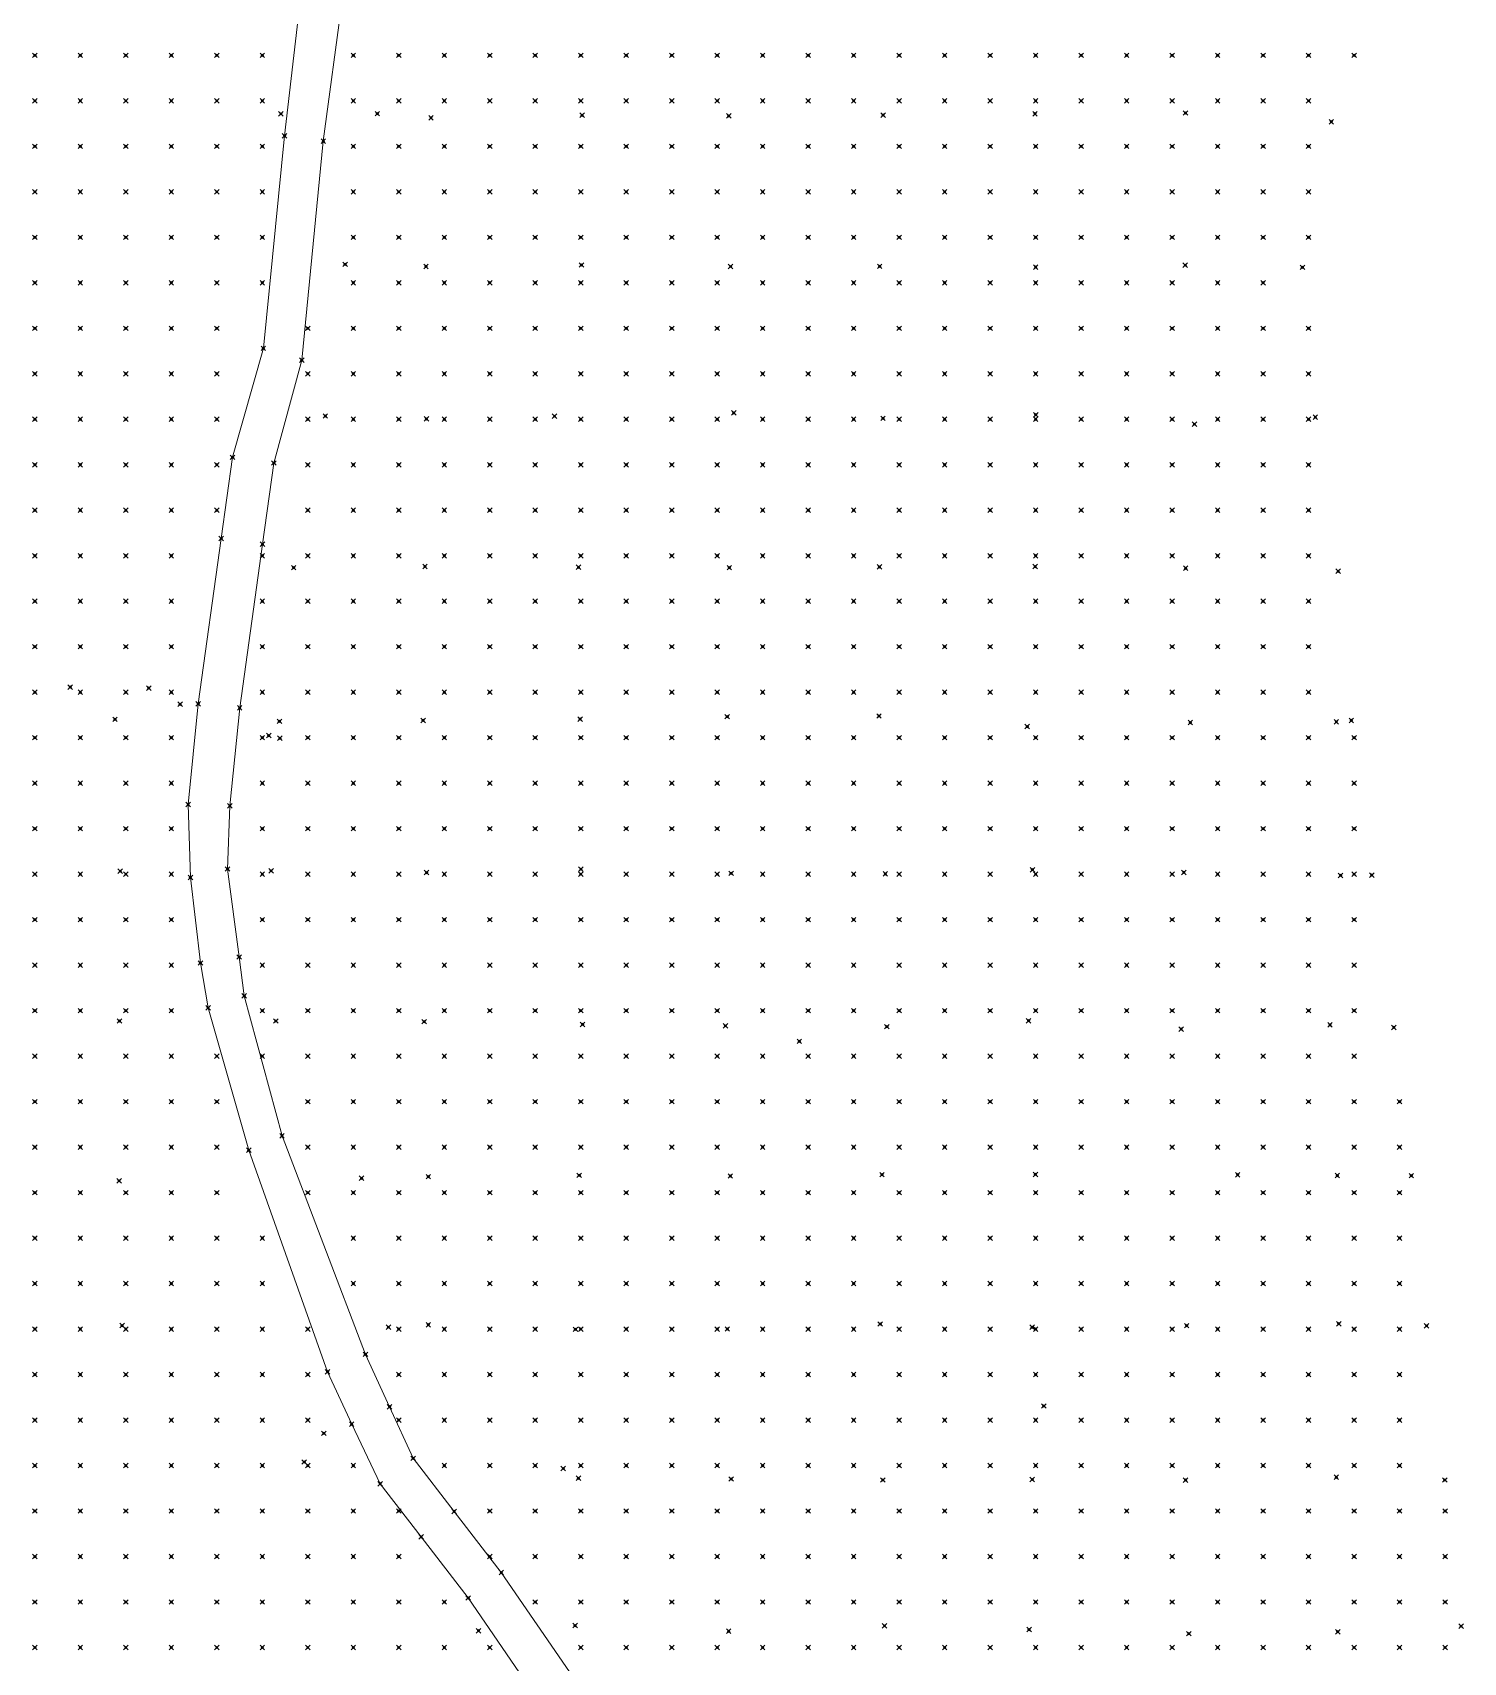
# Model space of a CAD drawing. Header units: metres. Extents: x 441556 to 446409, y 432338 to 461058.
# Drawn here: x 443366.6 to 443460.9, y 447828.1 to 447935.5 of the extents above; entities that cross this region are included whole.
import ezdxf

# ---------------------------------------------------------------- set-up
doc = ezdxf.new("R2010")
doc.units = ezdxf.units.M
doc.header["$MEASUREMENT"] = 0
doc.header["$PDMODE"] = 35
doc.header["$PDSIZE"] = 0.15
for name, color, linetype, lineweight in [('DTM-BRE-RevN_GRP_DRUM PAMANT', 2, 'Continuous', 0), ('DTM-NOK-RevN_LIDAR_co_lidar', 91, 'Continuous', 0), ('DTM-NOK-RevN_RTK', 32, 'Continuous', 0)]:
    doc.layers.add(name, color=color, linetype=linetype, lineweight=lineweight)

msp = doc.modelspace()

# ---------------------------------------------------------------- linework, layer by layer
at = {"layer": 'DTM-BRE-RevN_GRP_DRUM PAMANT'}
for p, q in [((443383.167, 447928.737, 361.646), (443384.238, 447938.027, 361.442)), ((443385.72, 447928.372, 361.646), (443386.963, 447937.662, 361.442)), ((443381.766, 447914.722, 361.896), (443383.167, 447928.737, 361.646)), ((443384.297, 447913.933, 361.896), (443385.72, 447928.372, 361.646)), ((443379.736, 447907.536, 362.208), (443381.766, 447914.722, 361.896)), ((443382.459, 447907.156, 362.208), (443384.297, 447913.933, 361.896)), ((443378.989, 447902.181, 362.271), (443379.736, 447907.536, 362.208)), ((443381.711, 447901.801, 362.271), (443382.459, 447907.156, 362.208)), ((443377.47, 447891.286, 362.833), (443378.989, 447902.181, 362.271)), ((443380.205, 447891.011, 362.833), (443381.711, 447901.801, 362.271)), ((443376.808, 447884.645, 362.896), (443377.47, 447891.286, 362.833)), ((443379.555, 447884.55, 362.896), (443380.205, 447891.011, 362.833)), ((443376.956, 447879.825, 363.083), (443376.808, 447884.645, 362.896)), ((443379.407, 447880.39, 363.083), (443379.555, 447884.55, 362.896)), ((443377.615, 447874.196, 363.333), (443376.956, 447879.825, 363.083)), ((443380.17, 447874.589, 363.333), (443379.407, 447880.39, 363.083)), ((443378.124, 447871.238, 363.646), (443377.615, 447874.196, 363.333)), ((443380.504, 447872.024, 363.646), (443380.17, 447874.589, 363.333)), ((443382.996, 447862.795, 363.958), (443380.504, 447872.024, 363.646)), ((443380.805, 447861.848, 363.958), (443378.124, 447871.238, 363.646)), ((443388.498, 447848.39, 365.021), (443382.996, 447862.795, 363.958)), ((443386, 447847.241, 365.021), (443380.805, 447861.848, 363.958)), ((443390.089, 447844.932, 365.146), (443388.498, 447848.39, 365.021)), ((443387.592, 447843.783, 365.146), (443386, 447847.241, 365.021)), ((443391.644, 447841.536, 365.521), (443390.089, 447844.932, 365.146)), ((443389.467, 447839.857, 365.521), (443387.592, 447843.783, 365.146)), ((443394.348, 447838.031, 365.958), (443391.644, 447841.536, 365.521)), ((443392.171, 447836.352, 365.958), (443389.467, 447839.857, 365.521)), ((443397.453, 447834.005, 365.931), (443394.348, 447838.031, 365.958)), ((443395.276, 447832.326, 365.931), (443392.171, 447836.352, 365.958)), ((443402.183, 447827.097, 366.457), (443397.453, 447834.005, 365.931)), ((443400.007, 447825.418, 366.457), (443395.276, 447832.326, 365.931))]:
    msp.add_line(p, q, dxfattribs=at)
at = {"layer": 'DTM-NOK-RevN_LIDAR_co_lidar'}
for p in [(443366.701, 447934.038, 355.747), (443369.7, 447934.038, 356.781), (443372.7, 447934.038, 357.89), (443375.699, 447934.038, 359.065), (443378.698, 447934.038, 360.207), (443381.698, 447934.038, 361), (443387.697, 447934.038, 361.638), (443390.696, 447934.038, 362.181), (443393.695, 447934.038, 362.685), (443396.695, 447934.038, 363.108), (443399.694, 447934.038, 363.586), (443402.693, 447934.038, 364.07), (443405.693, 447934.038, 364.661), (443408.692, 447934.038, 365.32), (443411.691, 447934.038, 366.006), (443414.691, 447934.038, 366.717), (443417.69, 447934.038, 367.509), (443420.689, 447934.038, 368.313), (443423.689, 447934.038, 369.059), (443426.688, 447934.038, 369.883), (443429.687, 447934.038, 370.876), (443432.687, 447934.038, 371.883), (443435.686, 447934.038, 372.713), (443438.685, 447934.038, 373.655), (443441.685, 447934.038, 374.77), (443444.684, 447934.038, 375.849), (443447.683, 447934.038, 377.006), (443450.683, 447934.038, 378.072), (443453.682, 447934.038, 379.126), (443366.701, 447931.038, 355.907), (443369.7, 447931.038, 356.989), (443372.7, 447931.038, 357.958), (443375.699, 447931.038, 359.324), (443378.698, 447931.038, 360.48), (443381.698, 447931.038, 361.27), (443387.697, 447931.038, 361.933), (443390.696, 447931.038, 362.341), (443393.695, 447931.038, 362.72), (443396.695, 447931.038, 363.143), (443399.694, 447931.038, 363.596), (443402.693, 447931.038, 364.187), (443405.693, 447931.038, 364.748), (443408.692, 447931.038, 365.35), (443411.691, 447931.038, 366.053), (443414.691, 447931.038, 366.787), (443417.69, 447931.038, 367.535), (443420.689, 447931.038, 368.301), (443423.689, 447931.038, 369.051), (443426.688, 447931.038, 369.836), (443429.687, 447931.038, 370.755), (443432.687, 447931.038, 371.744), (443435.686, 447931.038, 372.713), (443438.685, 447931.038, 373.749), (443441.685, 447931.038, 374.856), (443444.684, 447931.038, 375.76), (443447.683, 447931.038, 376.856), (443450.683, 447931.038, 378.029), (443366.701, 447928.039, 356.053), (443369.7, 447928.039, 357.064), (443372.7, 447928.039, 358.407), (443375.699, 447928.039, 359.565), (443378.698, 447928.039, 360.581), (443381.698, 447928.039, 361.411), (443387.697, 447928.039, 362.207), (443390.696, 447928.039, 362.532), (443393.695, 447928.039, 362.871), (443396.695, 447928.039, 363.293), (443399.694, 447928.039, 363.798), (443402.693, 447928.039, 364.388), (443405.693, 447928.039, 364.979), (443408.692, 447928.039, 365.57), (443411.691, 447928.039, 366.226), (443414.691, 447928.039, 366.925), (443417.69, 447928.039, 367.632), (443420.689, 447928.039, 368.37), (443423.689, 447928.039, 369.142), (443426.688, 447928.039, 369.942), (443429.687, 447928.039, 370.793), (443432.687, 447928.039, 371.693), (443435.686, 447928.039, 372.609), (443438.685, 447928.039, 373.599), (443441.685, 447928.039, 374.722), (443444.684, 447928.039, 375.663), (443447.683, 447928.039, 376.636), (443450.683, 447928.039, 377.874), (443366.701, 447925.04, 356.417), (443369.7, 447925.04, 357.373), (443372.7, 447925.04, 358.663), (443375.699, 447925.04, 359.905), (443378.698, 447925.04, 360.803), (443381.698, 447925.04, 361.628), (443387.697, 447925.04, 362.277), (443390.696, 447925.04, 362.654), (443393.695, 447925.04, 363.048), (443396.695, 447925.04, 363.523), (443399.694, 447925.04, 364.067), (443402.693, 447925.04, 364.723), (443405.693, 447925.04, 365.332), (443408.692, 447925.04, 365.924), (443411.691, 447925.04, 366.566), (443414.691, 447925.04, 367.236), (443417.69, 447925.04, 367.881), (443420.689, 447925.04, 368.507), (443423.689, 447925.04, 369.205), (443426.688, 447925.04, 370.02), (443429.687, 447925.04, 370.887), (443432.687, 447925.04, 371.803), (443435.686, 447925.04, 372.776), (443438.685, 447925.04, 373.762), (443441.685, 447925.04, 374.694), (443444.684, 447925.04, 375.609), (443447.683, 447925.04, 376.726), (443450.683, 447925.04, 377.881), (443366.701, 447922.04, 356.855), (443369.7, 447922.04, 357.895), (443372.7, 447922.04, 359.117), (443375.699, 447922.04, 360.186), (443378.698, 447922.04, 361.073), (443381.698, 447922.04, 361.777), (443387.697, 447922.04, 362.461), (443390.696, 447922.04, 362.788), (443393.695, 447922.04, 363.216), (443396.695, 447922.04, 363.739), (443399.694, 447922.04, 364.39), (443402.693, 447922.04, 365.148), (443405.693, 447922.04, 365.874), (443408.692, 447922.04, 366.542), (443411.691, 447922.04, 367.13), (443414.691, 447922.04, 367.701), (443417.69, 447922.04, 368.241), (443420.689, 447922.04, 368.787), (443423.689, 447922.04, 369.433), (443426.688, 447922.04, 370.165), (443429.687, 447922.04, 370.983), (443432.687, 447922.04, 371.901), (443435.686, 447922.04, 372.896), (443438.685, 447922.04, 373.961), (443441.685, 447922.04, 374.848), (443444.684, 447922.04, 375.866), (443447.683, 447922.04, 376.856), (443450.683, 447922.04, 377.888), (443366.701, 447919.041, 357.215), (443369.7, 447919.041, 358.306), (443372.7, 447919.041, 359.465), (443375.699, 447919.041, 360.47), (443378.698, 447919.041, 361.239), (443381.698, 447919.041, 361.865), (443387.697, 447919.041, 362.546), (443390.696, 447919.041, 362.932), (443393.695, 447919.041, 363.409), (443396.695, 447919.041, 363.929), (443399.694, 447919.041, 364.608), (443402.693, 447919.041, 365.499), (443405.693, 447919.041, 366.188), (443408.692, 447919.041, 366.828), (443411.691, 447919.041, 367.49), (443414.691, 447919.041, 368.135), (443417.69, 447919.041, 368.621), (443420.689, 447919.041, 369.119), (443423.689, 447919.041, 369.816), (443426.688, 447919.041, 370.539), (443429.687, 447919.041, 371.276), (443432.687, 447919.041, 372.124), (443435.686, 447919.041, 373.069), (443438.685, 447919.041, 374.01), (443441.685, 447919.041, 374.95), (443444.684, 447919.041, 375.935), (443447.683, 447919.041, 376.843), (443366.701, 447916.042, 357.79), (443369.7, 447916.042, 358.809), (443372.7, 447916.042, 359.753), (443375.699, 447916.042, 360.607), (443378.698, 447916.042, 361.306), (443384.697, 447916.042, 361.982), (443387.697, 447916.042, 362.595), (443390.696, 447916.042, 363.074), (443393.695, 447916.042, 363.486), (443396.695, 447916.042, 364.12), (443399.694, 447916.042, 365.012), (443402.693, 447916.042, 365.495), (443405.693, 447916.042, 365.579), (443408.692, 447916.042, 366.262), (443411.691, 447916.042, 367.362), (443414.691, 447916.042, 368.375), (443417.69, 447916.042, 368.998), (443420.689, 447916.042, 369.496), (443423.689, 447916.042, 370.207), (443426.688, 447916.042, 370.957), (443429.687, 447916.042, 371.666), (443432.687, 447916.042, 372.46), (443435.686, 447916.042, 373.471), (443438.685, 447916.042, 374.377), (443441.685, 447916.042, 375.169), (443444.684, 447916.042, 375.942), (443447.683, 447916.042, 376.743), (443450.683, 447916.042, 377.855), (443366.701, 447913.042, 358.203), (443369.7, 447913.042, 359.164), (443372.7, 447913.042, 359.941), (443375.699, 447913.042, 360.837), (443378.698, 447913.042, 361.474), (443384.697, 447913.042, 362.116), (443387.697, 447913.042, 362.676), (443390.696, 447913.042, 363.184), (443393.695, 447913.042, 363.617), (443396.695, 447913.042, 364.344), (443399.694, 447913.042, 365.29), (443402.693, 447913.042, 365.485), (443405.693, 447913.042, 365.356), (443408.692, 447913.042, 365.981), (443411.691, 447913.042, 367.272), (443414.691, 447913.042, 368.535), (443417.69, 447913.042, 369.322), (443420.689, 447913.042, 369.916), (443423.689, 447913.042, 370.644), (443426.688, 447913.042, 371.411), (443429.687, 447913.042, 372.262), (443432.687, 447913.042, 373.181), (443435.686, 447913.042, 374.047), (443438.685, 447913.042, 374.888), (443441.685, 447913.042, 375.537), (443444.684, 447913.042, 376.171), (443447.683, 447913.042, 376.92), (443450.683, 447913.042, 378.035), (443366.701, 447910.043, 358.513), (443369.7, 447910.043, 359.367), (443372.7, 447910.043, 360.106), (443375.699, 447910.043, 361.039), (443378.698, 447910.043, 361.687), (443384.697, 447910.043, 362.306), (443387.697, 447910.043, 362.879), (443390.696, 447910.043, 363.317), (443393.695, 447910.043, 363.818), (443396.695, 447910.043, 364.488), (443399.694, 447910.043, 365.399), (443402.693, 447910.043, 365.883), (443405.693, 447910.043, 365.997), (443408.692, 447910.043, 366.633), (443411.691, 447910.043, 367.879), (443414.691, 447910.043, 368.975), (443417.69, 447910.043, 369.667), (443420.689, 447910.043, 370.313), (443423.689, 447910.043, 371.068), (443426.688, 447910.043, 371.857), (443429.687, 447910.043, 372.739), (443432.687, 447910.043, 373.683), (443435.686, 447910.043, 374.511), (443438.685, 447910.043, 375.285), (443441.685, 447910.043, 375.882), (443444.684, 447910.043, 376.579), (443447.683, 447910.043, 377.336), (443450.683, 447910.043, 378.551), (443366.701, 447907.044, 358.883), (443369.7, 447907.044, 359.718), (443372.7, 447907.044, 360.41), (443375.699, 447907.044, 361.263), (443378.698, 447907.044, 361.838), (443384.697, 447907.044, 362.622), (443387.697, 447907.044, 363.094), (443390.696, 447907.044, 363.47), (443393.695, 447907.044, 364.011), (443396.695, 447907.044, 364.645), (443399.694, 447907.044, 365.445), (443402.693, 447907.044, 366.21), (443405.693, 447907.044, 366.861), (443408.692, 447907.044, 367.638), (443411.691, 447907.044, 368.619), (443414.691, 447907.044, 369.405), (443417.69, 447907.044, 370.021), (443420.689, 447907.044, 370.716), (443423.689, 447907.044, 371.476), (443426.688, 447907.044, 372.286), (443429.687, 447907.044, 373.163), (443432.687, 447907.044, 374.042), (443435.686, 447907.044, 374.863), (443438.685, 447907.044, 375.669), (443441.685, 447907.044, 376.304), (443444.684, 447907.044, 377.004), (443447.683, 447907.044, 377.853), (443450.683, 447907.044, 379.32), (443366.701, 447904.044, 359.314), (443369.7, 447904.044, 360.095), (443372.7, 447904.044, 360.694), (443375.699, 447904.044, 361.506), (443378.698, 447904.044, 362.026), (443384.697, 447904.044, 362.931), (443387.697, 447904.044, 363.304), (443390.696, 447904.044, 363.689), (443393.695, 447904.044, 364.222), (443396.695, 447904.044, 364.88), (443399.694, 447904.044, 365.59), (443402.693, 447904.044, 366.338), (443405.693, 447904.044, 367.218), (443408.692, 447904.044, 368.193), (443411.691, 447904.044, 369.008), (443414.691, 447904.044, 369.64), (443417.69, 447904.044, 370.292), (443420.689, 447904.044, 371.026), (443423.689, 447904.044, 371.794), (443426.688, 447904.044, 372.607), (443429.687, 447904.044, 373.451), (443432.687, 447904.044, 374.291), (443435.686, 447904.044, 375.123), (443438.685, 447904.044, 375.962), (443441.685, 447904.044, 376.673), (443444.684, 447904.044, 377.371), (443447.683, 447904.044, 378.333), (443450.683, 447904.044, 379.945), (443366.701, 447901.045, 359.69), (443369.7, 447901.045, 360.439), (443372.7, 447901.045, 360.984), (443375.699, 447901.045, 361.752), (443381.698, 447901.045, 362.438), (443384.697, 447901.045, 363.157), (443387.697, 447901.045, 363.492), (443390.696, 447901.045, 363.907), (443393.695, 447901.045, 364.418), (443396.695, 447901.045, 365.099), (443399.694, 447901.045, 365.79), (443402.693, 447901.045, 366.536), (443405.693, 447901.045, 367.472), (443408.692, 447901.045, 368.425), (443411.691, 447901.045, 369.135), (443414.691, 447901.045, 369.742), (443417.69, 447901.045, 370.467), (443420.689, 447901.045, 371.27), (443423.689, 447901.045, 372.065), (443426.688, 447901.045, 372.85), (443429.687, 447901.045, 373.631), (443432.687, 447901.045, 374.463), (443435.686, 447901.045, 375.339), (443438.685, 447901.045, 376.175), (443441.685, 447901.045, 376.872), (443444.684, 447901.045, 377.625), (443447.683, 447901.045, 378.652), (443450.683, 447901.045, 380.203), (443366.701, 447898.046, 360.055), (443369.7, 447898.046, 360.763), (443372.7, 447898.046, 361.249), (443375.699, 447898.046, 361.944), (443381.698, 447898.046, 362.66), (443384.697, 447898.046, 363.319), (443387.697, 447898.046, 363.665), (443390.696, 447898.046, 364.081), (443393.695, 447898.046, 364.591), (443396.695, 447898.046, 365.284), (443399.694, 447898.046, 365.992), (443402.693, 447898.046, 366.781), (443405.693, 447898.046, 367.762), (443408.692, 447898.046, 368.58), (443411.691, 447898.046, 369.213), (443414.691, 447898.046, 369.823), (443417.69, 447898.046, 370.55), (443420.689, 447898.046, 371.377), (443423.689, 447898.046, 372.182), (443426.688, 447898.046, 372.954), (443429.687, 447898.046, 373.757), (443432.687, 447898.046, 374.637), (443435.686, 447898.046, 375.585), (443438.685, 447898.046, 376.411), (443441.685, 447898.046, 377.082), (443444.684, 447898.046, 377.865), (443447.683, 447898.046, 378.977), (443450.683, 447898.046, 380.353), (443366.701, 447895.046, 360.379), (443369.7, 447895.046, 361.023), (443372.7, 447895.046, 361.444), (443375.699, 447895.046, 362.152), (443381.698, 447895.046, 362.886), (443384.697, 447895.046, 363.473), (443387.697, 447895.046, 363.853), (443390.696, 447895.046, 364.26), (443393.695, 447895.046, 364.775), (443396.695, 447895.046, 365.466), (443399.694, 447895.046, 366.174), (443402.693, 447895.046, 366.969), (443405.693, 447895.046, 367.93), (443408.692, 447895.046, 368.641), (443411.691, 447895.046, 369.242), (443414.691, 447895.046, 369.865), (443417.69, 447895.046, 370.578), (443420.689, 447895.046, 371.394), (443423.689, 447895.046, 372.202), (443426.688, 447895.046, 372.997), (443429.687, 447895.046, 373.85), (443432.687, 447895.046, 374.801), (443435.686, 447895.046, 375.812), (443438.685, 447895.046, 376.651), (443441.685, 447895.046, 377.388), (443444.684, 447895.046, 378.196), (443447.683, 447895.046, 379.358), (443450.683, 447895.046, 380.562), (443366.701, 447892.047, 360.573), (443369.7, 447892.047, 361.213), (443372.7, 447892.047, 361.641), (443375.699, 447892.047, 362.394), (443381.698, 447892.047, 363.16), (443384.697, 447892.047, 363.667), (443387.697, 447892.047, 364.038), (443390.696, 447892.047, 364.458), (443393.695, 447892.047, 364.956), (443396.695, 447892.047, 365.609), (443399.694, 447892.047, 366.332), (443402.693, 447892.047, 367.14), (443405.693, 447892.047, 368.034), (443408.692, 447892.047, 368.649), (443411.691, 447892.047, 369.217), (443414.691, 447892.047, 369.866), (443417.69, 447892.047, 370.602), (443420.689, 447892.047, 371.405), (443423.689, 447892.047, 372.217), (443426.688, 447892.047, 373.045), (443429.687, 447892.047, 373.904), (443432.687, 447892.047, 374.901), (443435.686, 447892.047, 375.97), (443438.685, 447892.047, 376.881), (443441.685, 447892.047, 377.774), (443444.684, 447892.047, 378.61), (443447.683, 447892.047, 379.723), (443450.683, 447892.047, 380.831), (443366.701, 447889.048, 360.679), (443369.7, 447889.048, 361.294), (443372.7, 447889.048, 361.77), (443375.699, 447889.048, 362.478), (443381.698, 447889.048, 363.523), (443384.697, 447889.048, 363.849), (443387.697, 447889.048, 364.221), (443390.696, 447889.048, 364.652), (443393.695, 447889.048, 365.134), (443396.695, 447889.048, 365.741), (443399.694, 447889.048, 366.455), (443402.693, 447889.048, 367.195), (443405.693, 447889.048, 367.957), (443408.692, 447889.048, 368.596), (443411.691, 447889.048, 369.21), (443414.691, 447889.048, 369.893), (443417.69, 447889.048, 370.627), (443420.689, 447889.048, 371.397), (443423.689, 447889.048, 372.213), (443426.688, 447889.048, 373.051), (443429.687, 447889.048, 373.917), (443432.687, 447889.048, 374.937), (443435.686, 447889.048, 376.101), (443438.685, 447889.048, 377.147), (443441.685, 447889.048, 378.199), (443444.684, 447889.048, 379.014), (443447.683, 447889.048, 380.122), (443450.683, 447889.048, 381.156), (443453.682, 447889.048, 381.877), (443366.701, 447886.048, 360.718), (443369.7, 447886.048, 361.313), (443372.7, 447886.048, 361.818), (443375.699, 447886.048, 362.472), (443381.698, 447886.048, 363.616), (443384.697, 447886.048, 363.994), (443387.697, 447886.048, 364.388), (443390.696, 447886.048, 364.81), (443393.695, 447886.048, 365.309), (443396.695, 447886.048, 365.886), (443399.694, 447886.048, 366.49), (443402.693, 447886.048, 367.11), (443405.693, 447886.048, 367.792), (443408.692, 447886.048, 368.512), (443411.691, 447886.048, 369.243), (443414.691, 447886.048, 369.934), (443417.69, 447886.048, 370.658), (443420.689, 447886.048, 371.484), (443423.689, 447886.048, 372.328), (443426.688, 447886.048, 373.134), (443429.687, 447886.048, 373.98), (443432.687, 447886.048, 374.988), (443435.686, 447886.048, 376.194), (443438.685, 447886.048, 377.329), (443441.685, 447886.048, 378.433), (443444.684, 447886.048, 379.336), (443447.683, 447886.048, 380.446), (443450.683, 447886.048, 381.379), (443453.682, 447886.048, 382.204), (443366.701, 447883.049, 360.725), (443369.7, 447883.049, 361.401), (443372.7, 447883.049, 361.904), (443375.699, 447883.049, 362.528), (443381.698, 447883.049, 363.652), (443384.697, 447883.049, 364.097), (443387.697, 447883.049, 364.479), (443390.696, 447883.049, 364.916), (443393.695, 447883.049, 365.447), (443396.695, 447883.049, 365.988), (443399.694, 447883.049, 366.549), (443402.693, 447883.049, 367.152), (443405.693, 447883.049, 367.789), (443408.692, 447883.049, 368.534), (443411.691, 447883.049, 369.375), (443414.691, 447883.049, 370.045), (443417.69, 447883.049, 370.694), (443420.689, 447883.049, 371.525), (443423.689, 447883.049, 372.384), (443426.688, 447883.049, 373.202), (443429.687, 447883.049, 374.085), (443432.687, 447883.049, 375.107), (443435.686, 447883.049, 376.232), (443438.685, 447883.049, 377.31), (443441.685, 447883.049, 378.484), (443444.684, 447883.049, 379.634), (443447.683, 447883.049, 380.673), (443450.683, 447883.049, 381.642), (443453.682, 447883.049, 382.611), (443366.701, 447880.049, 360.633), (443369.7, 447880.049, 361.359), (443372.7, 447880.049, 361.924), (443375.699, 447880.049, 362.469), (443381.698, 447880.049, 363.818), (443384.697, 447880.049, 364.145), (443387.697, 447880.049, 364.589), (443390.696, 447880.049, 365.031), (443393.695, 447880.049, 365.603), (443396.695, 447880.049, 366.185), (443399.694, 447880.049, 366.688), (443402.693, 447880.049, 367.262), (443405.693, 447880.049, 367.908), (443408.692, 447880.049, 368.602), (443411.691, 447880.049, 369.381), (443414.691, 447880.049, 370.1), (443417.69, 447880.049, 370.771), (443420.689, 447880.049, 371.573), (443423.689, 447880.049, 372.487), (443426.688, 447880.049, 373.386), (443429.687, 447880.049, 374.289), (443432.687, 447880.049, 375.246), (443435.686, 447880.049, 376.231), (443438.685, 447880.049, 377.365), (443441.685, 447880.049, 378.575), (443444.684, 447880.049, 379.771), (443447.683, 447880.049, 380.984), (443450.683, 447880.049, 382.195), (443453.682, 447880.049, 383.293), (443366.701, 447877.05, 360.51), (443369.7, 447877.05, 361.315), (443372.7, 447877.05, 361.937), (443375.699, 447877.05, 362.457), (443381.698, 447877.05, 363.862), (443384.697, 447877.05, 364.276), (443387.697, 447877.05, 364.689), (443390.696, 447877.05, 365.172), (443393.695, 447877.05, 365.732), (443396.695, 447877.05, 366.295), (443399.694, 447877.05, 366.799), (443402.693, 447877.05, 367.459), (443405.693, 447877.05, 368.113), (443408.692, 447877.05, 368.755), (443411.691, 447877.05, 369.44), (443414.691, 447877.05, 370.15), (443417.69, 447877.05, 370.893), (443420.689, 447877.05, 371.696), (443423.689, 447877.05, 372.587), (443426.688, 447877.05, 373.532), (443429.687, 447877.05, 374.406), (443432.687, 447877.05, 375.264), (443435.686, 447877.05, 376.298), (443438.685, 447877.05, 377.436), (443441.685, 447877.05, 378.695), (443444.684, 447877.05, 380.161), (443447.683, 447877.05, 381.567), (443450.683, 447877.05, 382.83), (443453.682, 447877.05, 384.072), (443366.701, 447874.051, 360.346), (443369.7, 447874.051, 361.204), (443372.7, 447874.051, 361.913), (443375.699, 447874.051, 362.571), (443381.698, 447874.051, 363.995), (443384.697, 447874.051, 364.416), (443387.697, 447874.051, 364.81), (443390.696, 447874.051, 365.28), (443393.695, 447874.051, 365.807), (443396.695, 447874.051, 366.392), (443399.694, 447874.051, 366.941), (443402.693, 447874.051, 367.586), (443405.693, 447874.051, 368.251), (443408.692, 447874.051, 368.905), (443411.691, 447874.051, 369.585), (443414.691, 447874.051, 370.294), (443417.69, 447874.051, 371.045), (443420.689, 447874.051, 371.845), (443423.689, 447874.051, 372.672), (443426.688, 447874.051, 373.539), (443429.687, 447874.051, 374.449), (443432.687, 447874.051, 375.364), (443435.686, 447874.051, 376.437), (443438.685, 447874.051, 377.653), (443441.685, 447874.051, 378.991), (443444.684, 447874.051, 380.566), (443447.683, 447874.051, 381.883), (443450.683, 447874.051, 383.505), (443453.682, 447874.051, 384.842), (443366.701, 447871.051, 360.121), (443369.7, 447871.051, 360.989), (443372.7, 447871.051, 361.893), (443375.699, 447871.051, 362.588), (443381.698, 447871.051, 363.911), (443384.697, 447871.051, 364.424), (443387.697, 447871.051, 364.913), (443390.696, 447871.051, 365.353), (443393.695, 447871.051, 365.893), (443396.695, 447871.051, 366.413), (443399.694, 447871.051, 366.959), (443402.693, 447871.051, 367.606), (443405.693, 447871.051, 368.319), (443408.692, 447871.051, 369.017), (443411.691, 447871.051, 369.689), (443414.691, 447871.051, 370.396), (443417.69, 447871.051, 371.151), (443420.689, 447871.051, 371.911), (443423.689, 447871.051, 372.666), (443426.688, 447871.051, 373.418), (443429.687, 447871.051, 374.267), (443432.687, 447871.051, 375.364), (443435.686, 447871.051, 376.52), (443438.685, 447871.051, 377.674), (443441.685, 447871.051, 378.983), (443444.684, 447871.051, 380.712), (443447.683, 447871.051, 382.225), (443450.683, 447871.051, 384.028), (443453.682, 447871.051, 385.498), (443366.701, 447868.052, 359.911), (443369.7, 447868.052, 360.909), (443372.7, 447868.052, 361.969), (443375.699, 447868.052, 362.874), (443378.698, 447868.052, 363.638), (443381.698, 447868.052, 363.884), (443384.697, 447868.052, 364.581), (443387.697, 447868.052, 365), (443390.696, 447868.052, 365.506), (443393.695, 447868.052, 366.065), (443396.695, 447868.052, 366.529), (443399.694, 447868.052, 367.097), (443402.693, 447868.052, 367.774), (443405.693, 447868.052, 368.482), (443408.692, 447868.052, 369.137), (443411.691, 447868.052, 369.764), (443414.691, 447868.052, 370.426), (443417.69, 447868.052, 371.192), (443420.689, 447868.052, 371.963), (443423.689, 447868.052, 372.71), (443426.688, 447868.052, 373.46), (443429.687, 447868.052, 374.175), (443432.687, 447868.052, 375.09), (443435.686, 447868.052, 376.131), (443438.685, 447868.052, 377.347), (443441.685, 447868.052, 379.157), (443444.684, 447868.052, 381.02), (443447.683, 447868.052, 382.881), (443450.683, 447868.052, 384.53), (443453.682, 447868.052, 385.929), (443366.701, 447865.053, 359.577), (443369.7, 447865.053, 360.65), (443372.7, 447865.053, 361.795), (443375.699, 447865.053, 362.79), (443378.698, 447865.053, 363.594), (443384.697, 447865.053, 364.525), (443387.697, 447865.053, 365.073), (443390.696, 447865.053, 365.59), (443393.695, 447865.053, 366.154), (443396.695, 447865.053, 366.702), (443399.694, 447865.053, 367.218), (443402.693, 447865.053, 367.866), (443405.693, 447865.053, 368.566), (443408.692, 447865.053, 369.233), (443411.691, 447865.053, 369.877), (443414.691, 447865.053, 370.541), (443417.69, 447865.053, 371.265), (443420.689, 447865.053, 371.976), (443423.689, 447865.053, 372.638), (443426.688, 447865.053, 373.317), (443429.687, 447865.053, 374.007), (443432.687, 447865.053, 374.787), (443435.686, 447865.053, 375.76), (443438.685, 447865.053, 377.113), (443441.685, 447865.053, 379.066), (443444.684, 447865.053, 381.039), (443447.683, 447865.053, 383.084), (443450.683, 447865.053, 384.703), (443453.682, 447865.053, 386.404), (443456.681, 447865.053, 387.694), (443366.701, 447862.053, 359.323), (443369.7, 447862.053, 360.421), (443372.7, 447862.053, 361.615), (443375.699, 447862.053, 362.565), (443378.698, 447862.053, 363.282), (443384.697, 447862.053, 364.181), (443387.697, 447862.053, 364.824), (443390.696, 447862.053, 365.593), (443393.695, 447862.053, 366.139), (443396.695, 447862.053, 366.663), (443399.694, 447862.053, 367.257), (443402.693, 447862.053, 367.901), (443405.693, 447862.053, 368.552), (443408.692, 447862.053, 369.238), (443411.691, 447862.053, 369.913), (443414.691, 447862.053, 370.547), (443417.69, 447862.053, 371.21), (443420.689, 447862.053, 371.94), (443423.689, 447862.053, 372.656), (443426.688, 447862.053, 373.309), (443429.687, 447862.053, 373.979), (443432.687, 447862.053, 374.745), (443435.686, 447862.053, 375.793), (443438.685, 447862.053, 377.363), (443441.685, 447862.053, 379.223), (443444.684, 447862.053, 381.32), (443447.683, 447862.053, 383.51), (443450.683, 447862.053, 385.388), (443453.682, 447862.053, 386.936), (443456.681, 447862.053, 388.089), (443366.701, 447859.054, 358.877), (443369.7, 447859.054, 360.041), (443372.7, 447859.054, 361.047), (443375.699, 447859.054, 362.045), (443378.698, 447859.054, 362.958), (443384.697, 447859.054, 364.186), (443387.697, 447859.054, 364.919), (443390.696, 447859.054, 365.785), (443393.695, 447859.054, 366.297), (443396.695, 447859.054, 366.759), (443399.694, 447859.054, 367.247), (443402.693, 447859.054, 367.857), (443405.693, 447859.054, 368.517), (443408.692, 447859.054, 369.235), (443411.691, 447859.054, 369.954), (443414.691, 447859.054, 370.647), (443417.69, 447859.054, 371.378), (443420.689, 447859.054, 372.18), (443423.689, 447859.054, 373.012), (443426.688, 447859.054, 373.792), (443429.687, 447859.054, 374.478), (443432.687, 447859.054, 375.173), (443435.686, 447859.054, 376.123), (443438.685, 447859.054, 377.681), (443441.685, 447859.054, 379.55), (443444.684, 447859.054, 381.345), (443447.683, 447859.054, 383.647), (443450.683, 447859.054, 385.709), (443453.682, 447859.054, 387.266), (443456.681, 447859.054, 388.23), (443366.701, 447856.055, 358.515), (443369.7, 447856.055, 359.836), (443372.7, 447856.055, 360.772), (443375.699, 447856.055, 361.824), (443378.698, 447856.055, 362.808), (443381.698, 447856.055, 363.603), (443387.697, 447856.055, 364.83), (443390.696, 447856.055, 365.995), (443393.695, 447856.055, 366.528), (443396.695, 447856.055, 366.976), (443399.694, 447856.055, 367.533), (443402.693, 447856.055, 368.179), (443405.693, 447856.055, 368.808), (443408.692, 447856.055, 369.431), (443411.691, 447856.055, 370.149), (443414.691, 447856.055, 370.908), (443417.69, 447856.055, 371.67), (443420.689, 447856.055, 372.445), (443423.689, 447856.055, 373.262), (443426.688, 447856.055, 374.134), (443429.687, 447856.055, 374.978), (443432.687, 447856.055, 375.8), (443435.686, 447856.055, 376.745), (443438.685, 447856.055, 378.093), (443441.685, 447856.055, 379.752), (443444.684, 447856.055, 381.534), (443447.683, 447856.055, 383.603), (443450.683, 447856.055, 385.664), (443453.682, 447856.055, 387.209), (443456.681, 447856.055, 388.268), (443366.701, 447853.055, 358.023), (443369.7, 447853.055, 359.624), (443372.7, 447853.055, 360.748), (443375.699, 447853.055, 361.717), (443378.698, 447853.055, 362.735), (443381.698, 447853.055, 363.601), (443387.697, 447853.055, 364.853), (443390.696, 447853.055, 366.248), (443393.695, 447853.055, 366.91), (443396.695, 447853.055, 367.255), (443399.694, 447853.055, 367.939), (443402.693, 447853.055, 368.738), (443405.693, 447853.055, 369.377), (443408.692, 447853.055, 369.981), (443411.691, 447853.055, 370.603), (443414.691, 447853.055, 371.372), (443417.69, 447853.055, 372.199), (443420.689, 447853.055, 372.954), (443423.689, 447853.055, 373.762), (443426.688, 447853.055, 374.662), (443429.687, 447853.055, 375.529), (443432.687, 447853.055, 376.391), (443435.686, 447853.055, 377.362), (443438.685, 447853.055, 378.507), (443441.685, 447853.055, 380.057), (443444.684, 447853.055, 381.555), (443447.683, 447853.055, 383.397), (443450.683, 447853.055, 385.176), (443453.682, 447853.055, 386.83), (443456.681, 447853.055, 388.229), (443366.701, 447850.056, 357.653), (443369.7, 447850.056, 359.525), (443372.7, 447850.056, 360.846), (443375.699, 447850.056, 361.752), (443378.698, 447850.056, 362.842), (443381.698, 447850.056, 363.911), (443384.697, 447850.056, 364.518), (443390.696, 447850.056, 366.294), (443393.695, 447850.056, 367.194), (443396.695, 447850.056, 367.548), (443399.694, 447850.056, 368.291), (443402.693, 447850.056, 369.324), (443405.693, 447850.056, 370.082), (443408.692, 447850.056, 370.703), (443411.691, 447850.056, 371.316), (443414.691, 447850.056, 372.091), (443417.69, 447850.056, 372.892), (443420.689, 447850.056, 373.618), (443423.689, 447850.056, 374.441), (443426.688, 447850.056, 375.344), (443429.687, 447850.056, 376.181), (443432.687, 447850.056, 376.998), (443435.686, 447850.056, 377.955), (443438.685, 447850.056, 379.035), (443441.685, 447850.056, 380.356), (443444.684, 447850.056, 381.669), (443447.683, 447850.056, 383.115), (443450.683, 447850.056, 384.353), (443453.682, 447850.056, 386.058), (443456.681, 447850.056, 387.765), (443366.701, 447847.057, 357.254), (443369.7, 447847.057, 359.244), (443372.7, 447847.057, 360.868), (443375.699, 447847.057, 361.9), (443378.698, 447847.057, 362.998), (443381.698, 447847.057, 364.166), (443384.697, 447847.057, 364.851), (443390.696, 447847.057, 366.163), (443393.695, 447847.057, 367.376), (443396.695, 447847.057, 367.863), (443399.694, 447847.057, 368.581), (443402.693, 447847.057, 369.618), (443405.693, 447847.057, 370.494), (443408.692, 447847.057, 371.179), (443411.691, 447847.057, 371.889), (443414.691, 447847.057, 372.76), (443417.69, 447847.057, 373.622), (443420.689, 447847.057, 374.406), (443423.689, 447847.057, 375.241), (443426.688, 447847.057, 376.103), (443429.687, 447847.057, 376.916), (443432.687, 447847.057, 377.736), (443435.686, 447847.057, 378.639), (443438.685, 447847.057, 379.693), (443441.685, 447847.057, 380.856), (443444.684, 447847.057, 382.059), (443447.683, 447847.057, 383.105), (443450.683, 447847.057, 384.101), (443453.682, 447847.057, 385.715), (443456.681, 447847.057, 387.504), (443366.701, 447844.057, 356.715), (443369.7, 447844.057, 358.579), (443372.7, 447844.057, 360.354), (443375.699, 447844.057, 361.76), (443378.698, 447844.057, 362.844), (443381.698, 447844.057, 364.01), (443384.697, 447844.057, 364.958), (443390.696, 447844.057, 365.856), (443393.695, 447844.057, 367.037), (443396.695, 447844.057, 367.932), (443399.694, 447844.057, 368.709), (443402.693, 447844.057, 369.718), (443405.693, 447844.057, 370.682), (443408.692, 447844.057, 371.528), (443411.691, 447844.057, 372.384), (443414.691, 447844.057, 373.279), (443417.69, 447844.057, 374.193), (443420.689, 447844.057, 375.057), (443423.689, 447844.057, 375.918), (443426.688, 447844.057, 376.835), (443429.687, 447844.057, 377.677), (443432.687, 447844.057, 378.505), (443435.686, 447844.057, 379.452), (443438.685, 447844.057, 380.509), (443441.685, 447844.057, 381.693), (443444.684, 447844.057, 382.727), (443447.683, 447844.057, 383.657), (443450.683, 447844.057, 384.664), (443453.682, 447844.057, 386.096), (443456.681, 447844.057, 387.746), (443366.701, 447841.058, 356.015), (443369.7, 447841.058, 357.738), (443372.7, 447841.058, 359.498), (443375.699, 447841.058, 361.178), (443378.698, 447841.058, 362.296), (443381.698, 447841.058, 363.412), (443384.697, 447841.058, 364.428), (443387.697, 447841.058, 365.163), (443393.695, 447841.058, 366.354), (443396.695, 447841.058, 367.545), (443399.694, 447841.058, 368.495), (443402.693, 447841.058, 369.44), (443405.693, 447841.058, 370.535), (443408.692, 447841.058, 371.515), (443411.691, 447841.058, 372.454), (443414.691, 447841.058, 373.438), (443417.69, 447841.058, 374.498), (443420.689, 447841.058, 375.55), (443423.689, 447841.058, 376.488), (443426.688, 447841.058, 377.427), (443429.687, 447841.058, 378.396), (443432.687, 447841.058, 379.263), (443435.686, 447841.058, 380.235), (443438.685, 447841.058, 381.3), (443441.685, 447841.058, 382.402), (443444.684, 447841.058, 383.409), (443447.683, 447841.058, 384.36), (443450.683, 447841.058, 385.49), (443453.682, 447841.058, 386.776), (443456.681, 447841.058, 388.124), (443366.701, 447838.059, 355.118), (443369.7, 447838.059, 356.839), (443372.7, 447838.059, 358.588), (443375.699, 447838.059, 360.496), (443378.698, 447838.059, 361.619), (443381.698, 447838.059, 362.672), (443384.697, 447838.059, 363.612), (443387.697, 447838.059, 364.408), (443390.696, 447838.059, 365.314), (443396.695, 447838.059, 366.733), (443399.694, 447838.059, 367.857), (443402.693, 447838.059, 368.83), (443405.693, 447838.059, 370.022), (443408.692, 447838.059, 371.158), (443411.691, 447838.059, 372.182), (443414.691, 447838.059, 373.306), (443417.69, 447838.059, 374.536), (443420.689, 447838.059, 375.692), (443423.689, 447838.059, 376.727), (443426.688, 447838.059, 377.769), (443429.687, 447838.059, 378.813), (443432.687, 447838.059, 379.775), (443435.686, 447838.059, 380.832), (443438.685, 447838.059, 381.943), (443441.685, 447838.059, 383.01), (443444.684, 447838.059, 384.098), (443447.683, 447838.059, 385.144), (443450.683, 447838.059, 386.17), (443453.682, 447838.059, 387.277), (443456.681, 447838.059, 388.464), (443459.681, 447838.059, 389.926), (443366.701, 447835.059, 354.21), (443369.7, 447835.059, 355.898), (443372.7, 447835.059, 357.536), (443375.699, 447835.059, 359.288), (443378.698, 447835.059, 360.944), (443381.698, 447835.059, 361.934), (443384.697, 447835.059, 362.837), (443387.697, 447835.059, 363.628), (443390.696, 447835.059, 364.735), (443396.695, 447835.059, 366.144), (443399.694, 447835.059, 367.003), (443402.693, 447835.059, 368.134), (443405.693, 447835.059, 369.469), (443408.692, 447835.059, 370.734), (443411.691, 447835.059, 371.903), (443414.691, 447835.059, 373.147), (443417.69, 447835.059, 374.39), (443420.689, 447835.059, 375.529), (443423.689, 447835.059, 376.691), (443426.688, 447835.059, 377.893), (443429.687, 447835.059, 379.003), (443432.687, 447835.059, 380.1), (443435.686, 447835.059, 381.25), (443438.685, 447835.059, 382.401), (443441.685, 447835.059, 383.585), (443444.684, 447835.059, 384.716), (443447.683, 447835.059, 385.782), (443450.683, 447835.059, 386.756), (443453.682, 447835.059, 387.735), (443456.681, 447835.059, 388.861), (443459.681, 447835.059, 390.192), (443366.701, 447832.06, 353.192), (443369.7, 447832.06, 354.702), (443372.7, 447832.06, 356.415), (443375.699, 447832.06, 358.013), (443378.698, 447832.06, 360.028), (443381.698, 447832.06, 361.102), (443384.697, 447832.06, 362.043), (443387.697, 447832.06, 362.968), (443390.696, 447832.06, 363.932), (443393.695, 447832.06, 364.921), (443399.694, 447832.06, 366.476), (443402.693, 447832.06, 367.485), (443405.693, 447832.06, 368.831), (443408.692, 447832.06, 370.173), (443411.691, 447832.06, 371.482), (443414.691, 447832.06, 372.825), (443417.69, 447832.06, 374.083), (443420.689, 447832.06, 375.295), (443423.689, 447832.06, 376.587), (443426.688, 447832.06, 377.887), (443429.687, 447832.06, 379.13), (443432.687, 447832.06, 380.304), (443435.686, 447832.06, 381.462), (443438.685, 447832.06, 382.715), (443441.685, 447832.06, 383.958), (443444.684, 447832.06, 385.121), (443447.683, 447832.06, 386.201), (443450.683, 447832.06, 387.249), (443453.682, 447832.06, 388.211), (443456.681, 447832.06, 389.266), (443459.681, 447832.06, 390.374), (443366.701, 447829.061, 352.059), (443369.7, 447829.061, 353.474), (443372.7, 447829.061, 355.383), (443375.699, 447829.061, 357.055), (443378.698, 447829.061, 358.632), (443381.698, 447829.061, 359.911), (443384.697, 447829.061, 361.052), (443387.697, 447829.061, 362.229), (443390.696, 447829.061, 363.208), (443393.695, 447829.061, 364.329), (443396.695, 447829.061, 365.348), (443402.693, 447829.061, 367.026), (443405.693, 447829.061, 368.124), (443408.692, 447829.061, 369.537), (443411.691, 447829.061, 370.96), (443414.691, 447829.061, 372.307), (443417.69, 447829.061, 373.594), (443420.689, 447829.061, 374.952), (443423.689, 447829.061, 376.362), (443426.688, 447829.061, 377.701), (443429.687, 447829.061, 379.069), (443432.687, 447829.061, 380.381), (443435.686, 447829.061, 381.567), (443438.685, 447829.061, 382.929), (443441.685, 447829.061, 384.072), (443444.684, 447829.061, 385.215), (443447.683, 447829.061, 386.376), (443450.683, 447829.061, 387.456), (443453.682, 447829.061, 388.461), (443456.681, 447829.061, 389.576), (443459.681, 447829.061, 390.696)]:
    msp.add_point(p, dxfattribs=at)
at = {"layer": 'DTM-NOK-RevN_RTK'}
for p in [(443382.923, 447930.18, 361.739), (443389.28, 447930.193, 362.46), (443392.821, 447929.917, 362.817), (443402.781, 447930.09, 364.409), (443412.45, 447930.043, 366.426), (443422.628, 447930.097, 368.917), (443432.64, 447930.188, 371.804), (443442.565, 447930.236, 375.188), (443452.183, 447929.657, 378.688), (443383.167, 447928.737, 361.646), (443385.72, 447928.372, 361.646), (443387.154, 447920.258, 362.487), (443402.737, 447920.217, 365.624), (443442.549, 447920.205, 375.415), (443392.487, 447920.12, 363.306), (443412.571, 447920.116, 367.745), (443422.402, 447920.13, 369.481), (443432.69, 447920.076, 372.165), (443450.279, 447920.057, 377.806), (443381.766, 447914.722, 361.896), (443384.297, 447913.933, 361.896), (443385.85, 447910.257, 362.771), (443392.52, 447910.069, 363.811), (443400.963, 447910.249, 365.905), (443412.784, 447910.462, 368.38), (443422.624, 447910.102, 370.905), (443432.692, 447910.342, 373.699), (443443.155, 447909.721, 376.299), (443451.127, 447910.183, 378.747), (443379.736, 447907.536, 362.208), (443382.459, 447907.156, 362.208), (443378.989, 447902.181, 362.271), (443381.711, 447901.801, 362.271), (443383.766, 447900.255, 363.134), (443392.421, 447900.337, 364.363), (443402.543, 447900.285, 366.755), (443412.488, 447900.262, 369.451), (443422.386, 447900.309, 371.953), (443432.655, 447900.332, 374.667), (443442.578, 447900.22, 377.217), (443452.632, 447900.023, 381.323), (443369.034, 447892.383, 361.401), (443374.21, 447892.318, 362.023), (443376.274, 447891.256, 362.78), (443377.47, 447891.286, 362.833), (443371.981, 447890.261, 361.59), (443380.205, 447891.011, 362.833), (443382.826, 447890.127, 363.664), (443392.296, 447890.188, 364.987), (443402.652, 447890.276, 367.427), (443412.353, 447890.437, 369.524), (443422.356, 447890.477, 372.041), (443453.501, 447890.187, 381.782), (443382.121, 447889.187, 363.92), (443432.131, 447889.784, 374.877), (443442.883, 447890.046, 378.46), (443452.512, 447890.092, 381.581), (443382.857, 447889.012, 363.92), (443376.808, 447884.645, 362.896), (443379.555, 447884.55, 362.896), (443372.331, 447880.247, 362.03), (443376.956, 447879.825, 363.083), (443379.407, 447880.39, 363.083), (443382.278, 447880.27, 363.98), (443392.529, 447880.154, 365.562), (443402.701, 447880.379, 367.401), (443412.608, 447880.103, 369.825), (443422.775, 447880.069, 372.384), (443432.472, 447880.341, 375.286), (443442.455, 447880.162, 379.014), (443452.79, 447879.966, 383.021), (443454.85, 447879.991, 383.822), (443377.615, 447874.196, 363.333), (443380.17, 447874.589, 363.333), (443380.504, 447872.024, 363.646), (443378.124, 447871.238, 363.646), (443372.274, 447870.372, 361.908), (443382.59, 447870.37, 364.176), (443392.367, 447870.325, 365.852), (443402.811, 447870.145, 367.911), (443412.232, 447870.052, 370.013), (443422.881, 447869.996, 372.651), (443432.219, 447870.383, 375.32), (443442.28, 447869.836, 379.694), (443452.096, 447870.114, 385.011), (443456.302, 447869.943, 386.817), (443417.103, 447869.027, 371.368), (443382.996, 447862.795, 363.958), (443380.805, 447861.848, 363.958), (443392.642, 447860.109, 366.241), (443402.594, 447860.193, 367.989), (443412.553, 447860.151, 370.355), (443422.557, 447860.236, 372.874), (443432.673, 447860.255, 375.049), (443446.005, 447860.233, 382.602), (443452.577, 447860.178, 386.996), (443457.456, 447860.172, 388.52), (443372.256, 447859.83, 361.188), (443388.242, 447860.001, 365.464), (443392.645, 447850.343, 367.276), (443422.439, 447850.391, 374.137), (443452.674, 447850.408, 385.955), (443372.454, 447850.286, 361.148), (443390.015, 447850.181, 366.251), (443402.341, 447850.038, 369.489), (443412.356, 447850.064, 371.651), (443432.451, 447850.18, 377.13), (443442.643, 447850.281, 380.896), (443458.461, 447850.271, 389.076), (443388.498, 447848.39, 365.021), (443386, 447847.241, 365.021), (443433.223, 447844.983, 378.616), (443390.089, 447844.932, 365.146), (443385.754, 447843.182, 365.418), (443387.592, 447843.783, 365.146), (443384.46, 447841.292, 364.654), (443391.644, 447841.536, 365.521), (443401.536, 447840.864, 369.553), (443389.467, 447839.857, 365.521), (443402.54, 447840.22, 369.66), (443412.611, 447840.175, 373.064), (443422.609, 447840.103, 376.489), (443432.461, 447840.139, 379.504), (443442.571, 447840.099, 382.976), (443452.508, 447840.287, 386.687), (443459.659, 447840.104, 389.737), (443394.348, 447838.031, 365.958), (443392.171, 447836.352, 365.958), (443397.453, 447834.005, 365.931), (443395.276, 447832.326, 365.931), (443395.951, 447830.166, 365.577), (443402.319, 447830.506, 367.241), (443412.444, 447830.134, 371.895), (443422.721, 447830.489, 376.454), (443432.255, 447830.245, 380.371), (443442.788, 447829.972, 384.607), (443452.606, 447830.098, 388.146), (443460.74, 447830.47, 391.015)]:
    msp.add_point(p, dxfattribs=at)

doc.saveas('drawing.dxf')
